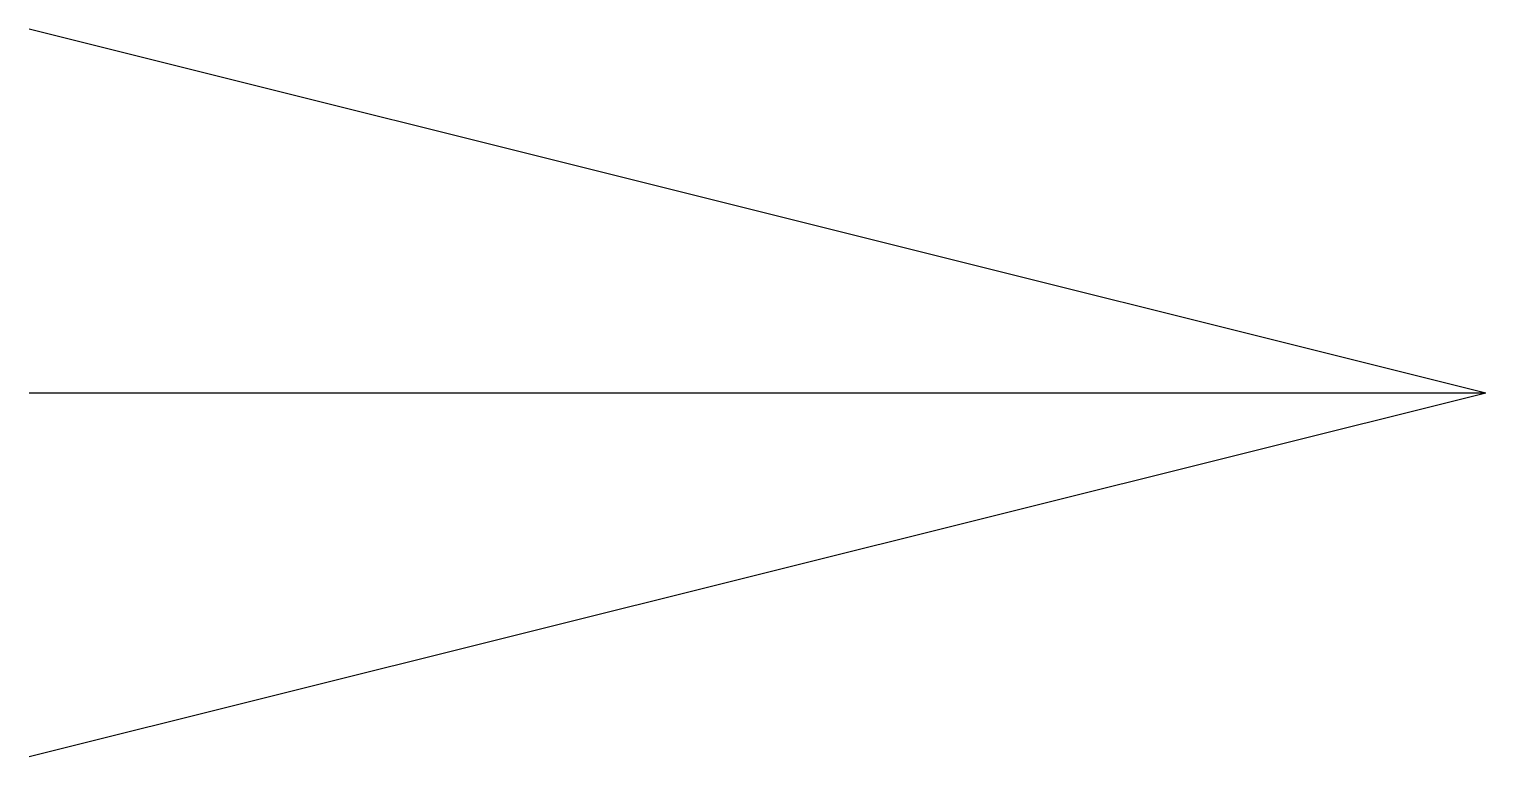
# Model space of a CAD drawing. Header units: feet. Extents: x -1 to 0, y -0.25 to 0.25.
import ezdxf

# ---------------------------------------------------------------- set-up
doc = ezdxf.new("R2010")
doc.units = ezdxf.units.FT
doc.header["$MEASUREMENT"] = 0

msp = doc.modelspace()

# ---------------------------------------------------------------- linework, layer by layer
at = {"color": 0, "linetype": 'ByBlock', "lineweight": -2}
for q in [(-1, 0.25), (-1, 0), (-1, -0.25)]:
    msp.add_line((0, 0), q, dxfattribs=at)

doc.saveas('drawing.dxf')
